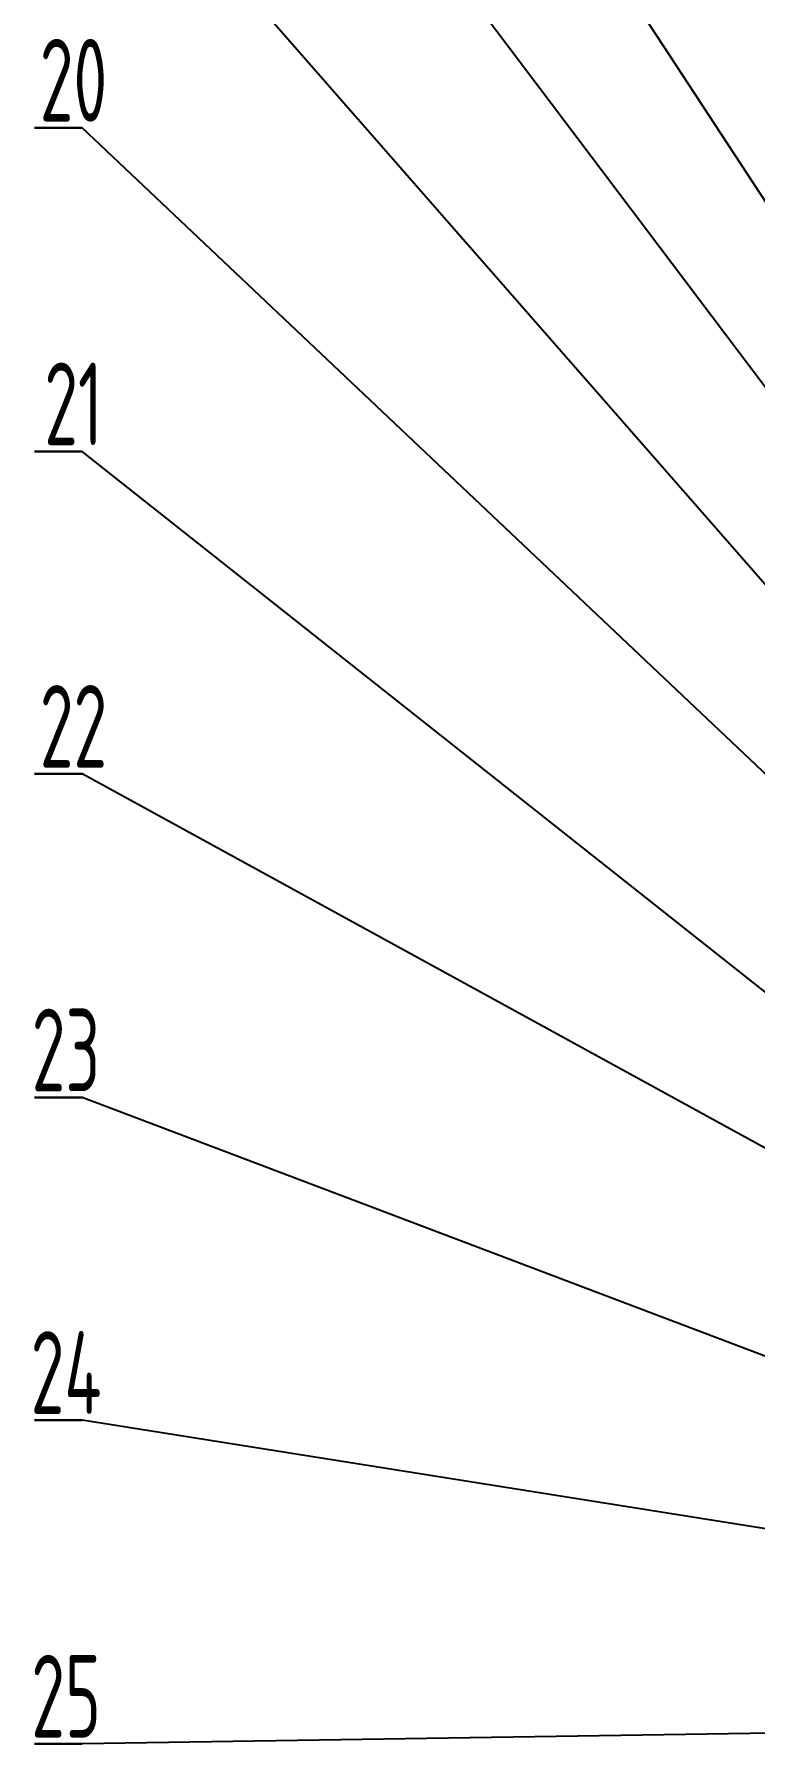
# Model space of a CAD drawing. Header units: millimetres. Extents: x 0 to 2406, y -938 to 757.
# Drawn here: x 2018.3 to 2070.6, y -734.1 to -610.1 of the extents above; entities that cross this region are included whole.
import ezdxf

# ---------------------------------------------------------------- set-up
doc = ezdxf.new("R2010")
doc.units = ezdxf.units.MM
doc.layers.add('10', color=7, linetype='Continuous')
doc.styles.add('SLDTEXTSTYLE2', font='TXT', dxfattribs={"width": 0.7})
doc.dimstyles.new('SLDDIMSTYLE4', dxfattribs={"dimtxt": 0.18, "dimasz": 4.08, "dimexe": 0, "dimexo": 0.0625, "dimgap": 0, "dimtad": 0, "dimtih": 1, "dimtoh": 1, "dimdec": 0, "dimrnd": 1e-09, "dimzin": 0, "dimdsep": 46, "dimtxsty": 'Standard', "dimsah": 1, "dimcen": 0.09, "dimadec": 0, "dimazin": 0, "dimtfac": 4.08, "dimtdec": 0, "dimtofl": 0, "dimtmove": 0, "dimatfit": 3, "dimfxl": 1, "dimfrac": 2, "dimtolj": 1, "dimtzin": 0, "dimarcsym": 0})

# ---------------------------------------------------------------- blocks, each defined once
blk = doc.blocks.new('SW_NOTE_0_21')
at = {"layer": '10', "color": 0}
for p, q in [((-3.46, 0), (0, 0)), ((0, 0), (-3.46, 0)), ((-3.46, 0), (0, 0)), ((0, 0), (-3.46, 0)), ((-3.46, 0), (0, 0)), ((0, 0), (-3.46, 0))]:
    blk.add_line(p, q, dxfattribs=at)
at = {"layer": '10', "color": 0, "insert": (-0.64, 6.45), "char_height": 6, "attachment_point": 2, "style": 'SLDTEXTSTYLE2'}
blk.add_mtext('{\\Fgbenor|c134;20}', dxfattribs=at)
blk = doc.blocks.new('SW_NOTE_0_23')
at = {"layer": '10', "color": 0}
for p, q in [((-3.46, 0), (0, 0)), ((0, 0), (-3.46, 0)), ((-3.46, 0), (0, 0)), ((0, 0), (-3.46, 0)), ((-3.46, 0), (0, 0)), ((0, 0), (-3.46, 0))]:
    blk.add_line(p, q, dxfattribs=at)
at = {"layer": '10', "color": 0, "insert": (-0.64, 6.45), "char_height": 6, "attachment_point": 2, "style": 'SLDTEXTSTYLE2'}
blk.add_mtext('{\\Fgbenor|c134;21}', dxfattribs=at)
blk = doc.blocks.new('SW_NOTE_0_24')
at = {"layer": '10', "color": 0}
for p, q in [((-3.46, 0), (0, 0)), ((0, 0), (-3.46, 0)), ((-3.46, 0), (0, 0)), ((0, 0), (-3.46, 0)), ((-3.46, 0), (0, 0)), ((0, 0), (-3.46, 0))]:
    blk.add_line(p, q, dxfattribs=at)
at = {"layer": '10', "color": 0, "insert": (-0.64, 6.45), "char_height": 6, "attachment_point": 2, "style": 'SLDTEXTSTYLE2'}
blk.add_mtext('{\\Fgbenor|c134;22}', dxfattribs=at)
blk = doc.blocks.new('SW_NOTE_0_25')
at = {"layer": '10', "color": 0}
for p, q in [((-3.46, 0), (0, 0)), ((0, 0), (-3.46, 0)), ((-3.46, 0), (0, 0)), ((0, 0), (-3.46, 0)), ((-3.46, 0), (0, 0)), ((0, 0), (-3.46, 0))]:
    blk.add_line(p, q, dxfattribs=at)
at = {"layer": '10', "color": 0, "insert": (-1.19, 6.45), "char_height": 6, "attachment_point": 2, "style": 'SLDTEXTSTYLE2'}
blk.add_mtext('{\\Fgbenor|c134;23}', dxfattribs=at)
blk = doc.blocks.new('SW_NOTE_0_26')
at = {"layer": '10', "color": 0}
for p, q in [((-3.46, 0), (0, 0)), ((0, 0), (-3.46, 0)), ((-3.46, 0), (0, 0)), ((0, 0), (-3.46, 0)), ((-3.46, 0), (0, 0)), ((0, 0), (-3.46, 0))]:
    blk.add_line(p, q, dxfattribs=at)
at = {"layer": '10', "color": 0, "insert": (-1.18, 6.45), "char_height": 6, "attachment_point": 2, "style": 'SLDTEXTSTYLE2'}
blk.add_mtext('{\\Fgbenor|c134;24}', dxfattribs=at)
blk = doc.blocks.new('SW_NOTE_0_27')
at = {"layer": '10', "color": 0}
for p, q in [((-3.46, 0), (0, 0)), ((0, 0), (-3.46, 0)), ((-3.46, 0), (0, 0)), ((0, 0), (-3.46, 0)), ((-3.46, 0), (0, 0)), ((0, 0), (-3.46, 0))]:
    blk.add_line(p, q, dxfattribs=at)
at = {"layer": '10', "color": 0, "insert": (-1.18, 6.45), "char_height": 6, "attachment_point": 2, "style": 'SLDTEXTSTYLE2'}
blk.add_mtext('{\\Fgbenor|c134;25}', dxfattribs=at)

msp = doc.modelspace()

# ---------------------------------------------------------------- block references
at = {"layer": '10'}
for name, p in [('SW_NOTE_0_21', (2021.7664772, -616.8740295)), ('SW_NOTE_0_23', (2021.7664772, -640.3501415)), ('SW_NOTE_0_24', (2021.7664772, -663.7438812)), ('SW_NOTE_0_25', (2021.7664772, -687.2199933)), ('SW_NOTE_0_26', (2021.7664772, -710.613733)), ('SW_NOTE_0_27', (2021.7664772, -734.089845))]:
    msp.add_blockref(name, p, dxfattribs=at)

# ---------------------------------------------------------------- leaders
for points in [[(2142.0627909, -730.9644928), (2021.7664772, -523.0519537)], [(2136.5897168, -721.8644928), (2021.7664772, -546.5280658)], [(2107.7497239, -683.9644928), (2021.7664772, -570.0041778)], [(2137.3137781, -725.4119389), (2021.7664772, -593.3979175)], [(2135.6256849, -730.4644928), (2021.7664772, -640.3501415)], [(2104.3058859, -708.9644928), (2021.7664772, -663.7438812)], [(2131.2459614, -728.6644928), (2021.7664772, -687.2199933)], [(2103.762367, -723.6644928), (2021.7664772, -710.613733)], [(2113.2669751, -732.6644928), (2021.7664772, -734.089845)]]:
    msp.add_leader(points, dimstyle='SLDDIMSTYLE4', dxfattribs=at)
at = {"layer": '10', "lineweight": 25}
msp.add_leader([(2137.1304224, -725.9644928), (2021.7664772, -616.8740295)], dimstyle='SLDDIMSTYLE4', dxfattribs=at)

doc.saveas('drawing.dxf')
